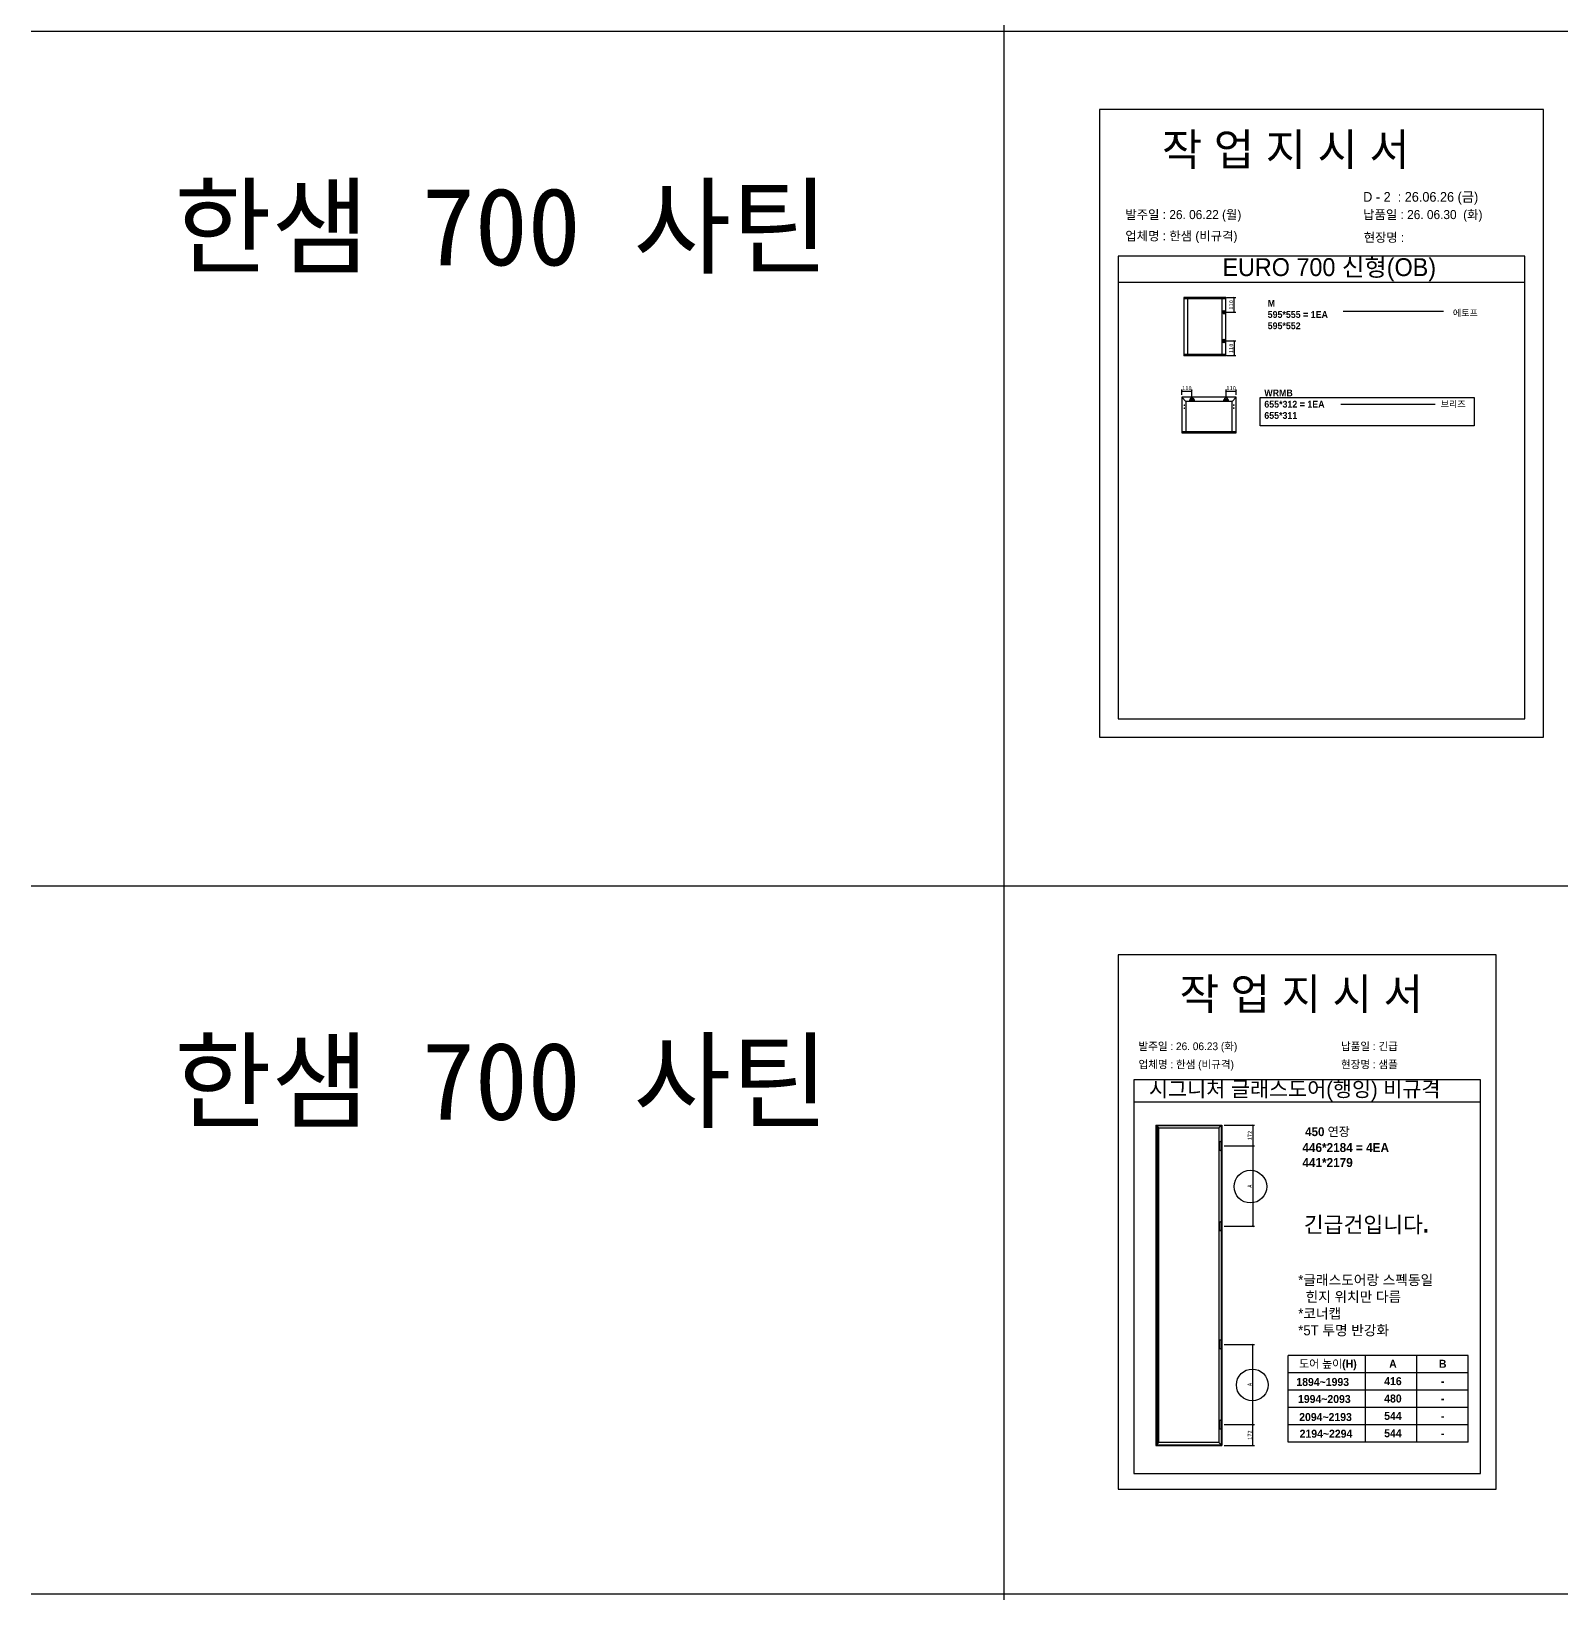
# Model space of a CAD drawing. Header units: millimetres. Extents: x -44117 to 256353, y -2095463 to 65325.
# Drawn here: x 104303 to 113737, y -1049997 to -1040366 of the extents above; entities that cross this region are included whole.
import ezdxf
from ezdxf.enums import TextEntityAlignment as Align

# ---------------------------------------------------------------- set-up
doc = ezdxf.new("R2010")
doc.units = ezdxf.units.MM
doc.header["$LTSCALE"] = 10
doc.layers.add('Layer1', color=7, linetype='Continuous', lineweight=70)
doc.layers.add('TEXT', color=3, linetype='Continuous')
doc.styles.add('MtX_Gulim', font='')
doc.styles.add('MtX_굴림_1', font='')
doc.styles.get('MtX_Gulim').set_extended_font_data('Gulim', bold=True)
doc.styles.get('MtX_굴림_1').set_extended_font_data('굴림', bold=True)
doc.dimstyles.new('ISO-25', dxfattribs={"dimtxt": 2.5, "dimasz": 2.5, "dimexe": 1, "dimexo": 1, "dimtad": 1, "dimtxsty": 'Standard', "dimblk": 'ARCHTICK', "dimcen": 2.5, "dimadec": 0, "dimazin": 0, "dimtfac": 1, "dimtmove": 0, "dimatfit": 3, "dimfxl": 0, "dimarcsym": 0})

# ---------------------------------------------------------------- blocks, each defined once
blk = doc.blocks.new('_ArchTick')
at = {"color": 0, "linetype": 'ByBlock', "const_width": 0.15}
blk.add_lwpolyline([(-0.5, -0.5), (0.5, 0.5)], dxfattribs=at)
blk = doc.blocks.new('*D7022')
at = {"color": 0, "lineweight": -2}
for p, q in [((111669.8, -1042006.8), (111727.2, -1042006.8)), ((111717.2, -1042097.9), (111717.2, -1042006.8)), ((111669.8, -1042097.9), (111727.2, -1042097.9))]:
    blk.add_line(p, q, dxfattribs=at)
at = {"layer": 'Defpoints', "color": 0}
for p in [(111654.8, -1042006.8), (111717.2, -1042006.8), (111654.8, -1042097.9)]:
    blk.add_point(p, dxfattribs=at)
at = {"color": 0, "lineweight": -2, "xscale": 10, "yscale": 10, "zscale": 10}
for p, rotation in [((111717.2, -1042006.8), 90), ((111717.2, -1042097.9), 270)]:
    blk.add_blockref('_ArchTick', p, dxfattribs=dict(at, rotation=rotation))
at = {"color": 0, "insert": (111698.5, -1042052.4), "char_height": 25, "attachment_point": 5, "rotation": 90}
blk.add_mtext('110', dxfattribs=at)
blk = doc.blocks.new('*D7023')
at = {"color": 0, "lineweight": -2}
for p, q in [((111669.8, -1042274.9), (111728.2, -1042274.9)), ((111718.2, -1042274.9), (111718.2, -1042365.3)), ((111669.8, -1042365.3), (111728.2, -1042365.3))]:
    blk.add_line(p, q, dxfattribs=at)
at = {"layer": 'Defpoints', "color": 0}
for p in [(111654.8, -1042274.9), (111654.8, -1042365.3), (111718.2, -1042365.3)]:
    blk.add_point(p, dxfattribs=at)
at = {"color": 0, "lineweight": -2, "xscale": 10, "yscale": 10, "zscale": 10}
for p, rotation in [((111718.2, -1042274.9), 90), ((111718.2, -1042365.3), 270)]:
    blk.add_blockref('_ArchTick', p, dxfattribs=dict(at, rotation=rotation))
at = {"color": 0, "insert": (111699.5, -1042320.1), "char_height": 25, "attachment_point": 5, "rotation": 90}
blk.add_mtext('110', dxfattribs=at)
blk = doc.blocks.new('*D7024')
at = {"color": 0, "lineweight": -2}
for p, q in [((111394.6, -1042607.3), (111394.6, -1042573.8)), ((111394.6, -1042583.8), (111457.5, -1042583.8)), ((111457.5, -1042619.7), (111457.5, -1042573.8))]:
    blk.add_line(p, q, dxfattribs=at)
at = {"layer": 'Defpoints', "color": 0}
for p in [(111457.5, -1042583.8), (111394.6, -1042622.3), (111457.5, -1042634.7)]:
    blk.add_point(p, dxfattribs=at)
at = {"color": 0, "lineweight": -2, "xscale": 10, "yscale": 10, "zscale": 10, "rotation": 180}
blk.add_blockref('_ArchTick', (111394.6, -1042583.8), dxfattribs=at)
at = {"color": 0, "lineweight": -2, "xscale": 10, "yscale": 10, "zscale": 10}
blk.add_blockref('_ArchTick', (111457.5, -1042583.8), dxfattribs=at)
at = {"color": 0, "insert": (111426, -1042565), "char_height": 25, "attachment_point": 5}
blk.add_mtext('110', dxfattribs=at)
blk = doc.blocks.new('*D7025')
at = {"color": 0, "lineweight": -2}
for p, q in [((111667.4, -1042619.7), (111667.4, -1042573.8)), ((111667.4, -1042583.8), (111730.3, -1042583.8)), ((111730.3, -1042607.3), (111730.3, -1042573.8))]:
    blk.add_line(p, q, dxfattribs=at)
at = {"layer": 'Defpoints', "color": 0}
for p in [(111730.3, -1042583.8), (111667.4, -1042634.7), (111730.3, -1042622.3)]:
    blk.add_point(p, dxfattribs=at)
at = {"color": 0, "lineweight": -2, "xscale": 10, "yscale": 10, "zscale": 10, "rotation": 180}
blk.add_blockref('_ArchTick', (111667.4, -1042583.8), dxfattribs=at)
at = {"color": 0, "lineweight": -2, "xscale": 10, "yscale": 10, "zscale": 10}
blk.add_blockref('_ArchTick', (111730.3, -1042583.8), dxfattribs=at)
at = {"color": 0, "insert": (111698.8, -1042565), "char_height": 25, "attachment_point": 5}
blk.add_mtext('110', dxfattribs=at)
blk = doc.blocks.new('*D7030')
at = {"color": 0, "lineweight": -2}
for p, q in [((111655.6, -1047237.1), (111842.2, -1047237.1)), ((111832.2, -1047237.1), (111832.2, -1047732)), ((111655.6, -1047732), (111842.2, -1047732))]:
    blk.add_line(p, q, dxfattribs=at)
at = {"layer": 'Defpoints', "color": 0}
for p in [(111640.6, -1047237.1), (111640.6, -1047732), (111832.2, -1047732)]:
    blk.add_point(p, dxfattribs=at)
at = {"color": 0, "lineweight": -2, "xscale": 10, "yscale": 10, "zscale": 10}
for p, rotation in [((111832.2, -1047237.1), 90), ((111832.2, -1047732), 270)]:
    blk.add_blockref('_ArchTick', p, dxfattribs=dict(at, rotation=rotation))
at = {"color": 0, "insert": (111813.4, -1047484.6), "char_height": 25, "attachment_point": 5, "rotation": 90}
blk.add_mtext('A', dxfattribs=at)
blk = doc.blocks.new('*D7031')
at = {"color": 0, "lineweight": -2}
for p, q in [((111655.6, -1047108.9), (111842.2, -1047108.9)), ((111832.2, -1047108.9), (111832.2, -1047237.1)), ((111655.6, -1047237.1), (111842.2, -1047237.1))]:
    blk.add_line(p, q, dxfattribs=at)
at = {"layer": 'Defpoints', "color": 0}
for p in [(111640.6, -1047108.9), (111640.6, -1047237.1), (111832.2, -1047237.1)]:
    blk.add_point(p, dxfattribs=at)
at = {"color": 0, "lineweight": -2, "xscale": 10, "yscale": 10, "zscale": 10}
for p, rotation in [((111832.2, -1047108.9), 90), ((111832.2, -1047237.1), 270)]:
    blk.add_blockref('_ArchTick', p, dxfattribs=dict(at, rotation=rotation))
at = {"color": 0, "insert": (111813.4, -1047173), "char_height": 25, "attachment_point": 5, "rotation": 90}
blk.add_mtext('172', dxfattribs=at)
blk = doc.blocks.new('*D7032')
at = {"color": 0, "lineweight": -2}
for p, q in [((111655.6, -1048459.8), (111842.2, -1048459.8)), ((111832.2, -1048954.7), (111832.2, -1048459.8)), ((111655.6, -1048954.7), (111842.2, -1048954.7))]:
    blk.add_line(p, q, dxfattribs=at)
at = {"layer": 'Defpoints', "color": 0}
for p in [(111640.6, -1048459.8), (111832.2, -1048459.8), (111640.6, -1048954.7)]:
    blk.add_point(p, dxfattribs=at)
at = {"color": 0, "lineweight": -2, "xscale": 10, "yscale": 10, "zscale": 10}
for p, rotation in [((111832.2, -1048459.8), 90), ((111832.2, -1048954.7), 270)]:
    blk.add_blockref('_ArchTick', p, dxfattribs=dict(at, rotation=rotation))
at = {"color": 0, "insert": (111813.4, -1048707.3), "char_height": 25, "attachment_point": 5, "rotation": 90}
blk.add_mtext('A', dxfattribs=at)
blk = doc.blocks.new('*D7033')
at = {"color": 0, "lineweight": -2}
for p, q in [((111655.6, -1048954.7), (111842.2, -1048954.7)), ((111832.2, -1049083), (111832.2, -1048954.7)), ((111655.6, -1049083), (111842.2, -1049083))]:
    blk.add_line(p, q, dxfattribs=at)
at = {"layer": 'Defpoints', "color": 0}
for p in [(111640.6, -1048954.7), (111832.2, -1048954.7), (111640.6, -1049083)]:
    blk.add_point(p, dxfattribs=at)
at = {"color": 0, "lineweight": -2, "xscale": 10, "yscale": 10, "zscale": 10}
for p, rotation in [((111832.2, -1048954.7), 90), ((111832.2, -1049083), 270)]:
    blk.add_blockref('_ArchTick', p, dxfattribs=dict(at, rotation=rotation))
at = {"color": 0, "insert": (111813.4, -1049018.9), "char_height": 25, "attachment_point": 5, "rotation": 90}
blk.add_mtext('172', dxfattribs=at)

msp = doc.modelspace()

# ---------------------------------------------------------------- linework, layer by layer
at = {"color": 1}
for p, q in [((104302.82932, -1040365.55011), (196571.97618, -1040365.55011)), ((104302.82932, -1040365.55011), (196571.97618, -1040365.55011)), ((104302.82932, -1040365.55011), (196571.97618, -1040365.55011)), ((104302.82932, -1040365.55011), (196571.97618, -1040365.55011)), ((104302.82932, -1040365.55011), (196571.97618, -1040365.55011)), ((104302.82932, -1040365.55011), (196571.97618, -1040365.55011)), ((104302.82932, -1040365.55011), (196571.97618, -1040365.55011)), ((104302.82932, -1040365.55011), (196571.97618, -1040365.55011)), ((104302.82932, -1040365.55011), (196571.97618, -1040365.55011)), ((104302.82932, -1040365.55011), (196571.97618, -1040365.55011)), ((104302.82932, -1045632.70649), (196571.97618, -1045632.70649)), ((104302.82932, -1045632.70649), (196571.97618, -1045632.70649)), ((104302.82932, -1045632.70649), (196571.97618, -1045632.70649)), ((104302.82932, -1045632.70649), (196571.97618, -1045632.70649)), ((104302.82932, -1045632.70649), (196571.97618, -1045632.70649)), ((104302.82932, -1045632.70649), (196571.97618, -1045632.70649)), ((104302.82932, -1045632.70649), (196571.97618, -1045632.70649)), ((104302.82932, -1045632.70649), (196571.97618, -1045632.70649)), ((104302.82932, -1045632.70649), (196571.97618, -1045632.70649)), ((104302.82932, -1045632.70649), (196571.97618, -1045632.70649)), ((104302.82932, -1049997.16342), (196571.97618, -1049997.16342)), ((104302.82932, -1049997.16342), (196571.97618, -1049997.16342)), ((104302.82932, -1049997.16342), (196571.97618, -1049997.16342)), ((104302.82932, -1049997.16342), (196571.97618, -1049997.16342)), ((104302.82932, -1049997.16342), (196571.97618, -1049997.16342)), ((104302.82932, -1049997.16342), (196571.97618, -1049997.16342)), ((104302.82932, -1049997.16342), (196571.97618, -1049997.16342)), ((104302.82932, -1049997.16342), (196571.97618, -1049997.16342)), ((104302.82932, -1049997.16342), (196571.97618, -1049997.16342)), ((104302.82932, -1049997.16342), (196571.97618, -1049997.16342))]:
    msp.add_line(p, q, dxfattribs=at)
for p, q in [((113509.93862, -1041751.53926), (111001.55496, -1041751.53926)), ((113509.93862, -1041914.42132), (111001.55496, -1041914.42132)), ((111407.84751, -1042007.10556), (111407.84751, -1042365.08893)), ((111665.95373, -1042007.56913), (111407.84751, -1042007.56913)), ((111665.95373, -1042014.57428), (111407.84751, -1042014.57428)), ((111665.69619, -1042006.84802), (111408.10505, -1042006.84802)), ((111430.76875, -1042014.05919), (111430.76875, -1042357.62022)), ((111642.77495, -1042357.62022), (111642.77495, -1042014.57428)), ((111664.66602, -1042014.57428), (111664.66602, -1042006.84802)), ((111665.95373, -1042365.08893), (111665.95373, -1042007.10556)), ((111665.95373, -1042357.62022), (111407.84751, -1042357.62022)), ((111665.95373, -1042364.62536), (111407.84751, -1042364.62536)), ((111665.69619, -1042365.34648), (111408.10505, -1042365.34648)), ((111409.13522, -1042365.34648), (111409.13522, -1042357.62022)), ((111664.66602, -1042357.62022), (111664.66602, -1042365.34648)), ((111419.99233, -1042647.95888), (111394.42079, -1042622.09907)), ((111730.25617, -1042622.01464), (111394.62463, -1042622.01464)), ((111457.46734, -1042650.42222), (111457.46734, -1042618.97476)), ((111667.41347, -1042650.42222), (111667.41347, -1042618.97476)), ((111704.88847, -1042647.95888), (111730.46001, -1042622.09907)), ((111394.33636, -1042622.30291), (111394.33636, -1042840.81104)), ((111407.30849, -1042670.44388), (111413.07387, -1042670.44388)), ((111407.30849, -1042688.89312), (111413.07387, -1042688.89312)), ((111410.19118, -1042667.56119), (111410.19118, -1042673.32658)), ((111410.19118, -1042686.01043), (111410.19118, -1042691.77581)), ((111419.99233, -1042647.95888), (111419.99233, -1042833.02777)), ((111704.88847, -1042647.95888), (111419.99233, -1042647.95888)), ((111473.19108, -1042634.69849), (111441.74361, -1042634.69849)), ((111446.80138, -1042640.46388), (111442.18907, -1042640.46388)), ((111444.49523, -1042638.15772), (111444.49523, -1042642.77003)), ((111472.74562, -1042640.46388), (111468.13331, -1042640.46388)), ((111470.43946, -1042638.15772), (111470.43946, -1042642.77003)), ((111651.68973, -1042634.69849), (111683.1372, -1042634.69849)), ((111656.7475, -1042640.46388), (111652.1352, -1042640.46388)), ((111654.44135, -1042638.15772), (111654.44135, -1042642.77003)), ((111682.69174, -1042640.46388), (111678.07943, -1042640.46388)), ((111680.38559, -1042638.15772), (111680.38559, -1042642.77003)), ((111704.88847, -1042832.45123), (111704.88847, -1042647.95888)), ((111717.57233, -1042670.44388), (111711.80694, -1042670.44388)), ((111717.57233, -1042688.89312), (111711.80694, -1042688.89312)), ((111714.68963, -1042667.56119), (111714.68963, -1042673.32658)), ((111714.68963, -1042686.01043), (111714.68963, -1042691.77581)), ((111730.54444, -1042840.81104), (111730.54444, -1042622.30291)), ((111394.33636, -1042832.45123), (111730.54444, -1042832.45123)), ((111394.33636, -1042840.29216), (111730.25617, -1042840.29216)), ((111394.62463, -1042841.09931), (111730.25617, -1042841.09931)), ((111395.77771, -1042832.45123), (111395.77771, -1042841.09931)), ((111729.10309, -1042841.09931), (111729.10309, -1042832.45123)), ((113235.29227, -1046828.28626), (111099.59242, -1046828.28626)), ((113235.29227, -1046966.96807), (111099.59242, -1046966.96807)), ((111234.84213, -1047108.87188), (111234.84213, -1049083.00242)), ((111234.84213, -1047108.87188), (111640.58509, -1047108.87188)), ((111234.84213, -1047108.87188), (111252.12714, -1047126.15689)), ((111234.84213, -1047108.87188), (111243.02977, -1047108.87188)), ((111243.02977, -1047108.87188), (111243.02977, -1049083.00242)), ((111623.30007, -1047126.15689), (111640.58509, -1047108.87188)), ((111640.58509, -1047108.87188), (111640.58509, -1049083.00242)), ((112050.70361, -1049062.66926), (112050.70361, -1048527.63468)), ((113160.03382, -1048527.63468), (112050.70361, -1048527.63468)), ((112527.19909, -1049062.66926), (112527.19909, -1048527.63468)), ((112843.61645, -1049062.66926), (112843.61645, -1048527.63468)), ((113160.03382, -1049062.66926), (113160.03382, -1048527.63468)), ((113160.03382, -1048634.6416), (112050.70361, -1048634.6416)), ((113160.03382, -1048741.64851), (112050.70361, -1048741.64851)), ((113160.03382, -1048848.65543), (112050.70361, -1048848.65543)), ((113160.03382, -1048955.66234), (112050.70361, -1048955.66234)), ((111252.12714, -1049065.7174), (111234.84213, -1049083.00242)), ((111623.30007, -1049065.7174), (111640.58509, -1049083.00242)), ((113160.03382, -1049062.66926), (112050.70361, -1049062.66926)), ((111234.84213, -1049083.00242), (111640.58509, -1049083.00242))]:
    msp.add_line(p, q)
at = {"linetype": 'Continuous'}
for p, q in [((111252.12714, -1049065.7174), (111252.12714, -1047126.15689)), ((111252.12714, -1047126.15689), (111623.30007, -1047126.15689)), ((111623.30007, -1047126.15689), (111623.30007, -1049065.7174)), ((111623.30007, -1049065.7174), (111252.12714, -1049065.7174))]:
    msp.add_line(p, q, dxfattribs=at)
at = {"color": 1}
for p in [(110300.49669, 21924.9366), (110300.49669, 14161.07811), (110300.49669, 18584.38997), (110300.49669, 10820.53148), (110300.49669, 18627.87121), (110300.49669, 10864.01272), (110300.49669, 15287.32457), (110300.49669, 7523.46608), (110300.49669, 3746.75115), (110300.49669, 21924.9366), (110300.49669, 14161.07811), (110300.49669, 18584.38997), (110300.49669, 10820.53148), (110300.49669, 18627.87121), (110300.49669, 10864.01272), (110300.49669, 15287.32457), (110300.49669, 7523.46608), (110300.49669, 3746.75115), (110300.49669, 21924.9366), (110300.49669, 14161.07811), (110300.49669, 18584.38997), (110300.49669, 10820.53148), (110300.49669, 18627.87121), (110300.49669, 10864.01272), (110300.49669, 15287.32457), (110300.49669, 7523.46608), (110300.49669, 3746.75115), (110300.49669, 21924.9366), (110300.49669, 14161.07811), (110300.49669, 18584.38997), (110300.49669, 10820.53148), (110300.49669, 18627.87121), (110300.49669, 10864.01272), (110300.49669, 15287.32457), (110300.49669, 7523.46608), (110300.49669, 3746.75115), (110300.49669, 21924.9366), (110300.49669, 14161.07811), (110300.49669, 18584.38997), (110300.49669, 10820.53148), (110300.49669, 18627.87121), (110300.49669, 10864.01272), (110300.49669, 15287.32457), (110300.49669, 7523.46608), (110300.49669, 3746.75115), (110300.49669, 21924.9366), (110300.49669, 14161.07811), (110300.49669, 18584.38997), (110300.49669, 10820.53148), (110300.49669, 18627.87121), (110300.49669, 10864.01272), (110300.49669, 15287.32457), (110300.49669, 7523.46608), (110300.49669, 3746.75115), (110300.49669, 21924.9366), (110300.49669, 14161.07811), (110300.49669, 18584.38997), (110300.49669, 10820.53148), (110300.49669, 18627.87121), (110300.49669, 10864.01272), (110300.49669, 15287.32457), (110300.49669, 7523.46608), (110300.49669, 3746.75115), (110300.49669, 21924.9366), (110300.49669, 14161.07811), (110300.49669, 18584.38997), (110300.49669, 10820.53148), (110300.49669, 18627.87121), (110300.49669, 10864.01272), (110300.49669, 15287.32457), (110300.49669, 7523.46608), (110300.49669, 3746.75115), (110300.49669, 21924.9366), (110300.49669, 14161.07811), (110300.49669, 18584.38997), (110300.49669, 10820.53148), (110300.49669, 18627.87121), (110300.49669, 10864.01272), (110300.49669, 15287.32457), (110300.49669, 7523.46608), (110300.49669, 3746.75115), (110300.49669, 21924.9366), (110300.49669, 14161.07811), (110300.49669, 18584.38997), (110300.49669, 10820.53148), (110300.49669, 18627.87121), (110300.49669, 10864.01272), (110300.49669, 15287.32457), (110300.49669, 7523.46608), (110300.49669, 3746.75115), (110300.49669, 12702.87182), (110300.49669, 4939.01333), (110300.49669, 9362.32519), (110300.49669, 1598.4667), (110300.49669, 9405.80642), (110300.49669, 1641.94794), (110300.49669, 6065.25979), (110300.49669, -1698.5987), (110300.49669, -5475.31363), (110300.49669, 12702.87182), (110300.49669, 4939.01333), (110300.49669, 9362.32519), (110300.49669, 1598.4667), (110300.49669, 9405.80642), (110300.49669, 1641.94794), (110300.49669, 6065.25979), (110300.49669, -1698.5987), (110300.49669, -5475.31363), (110300.49669, 12702.87182), (110300.49669, 4939.01333), (110300.49669, 9362.32519), (110300.49669, 1598.4667), (110300.49669, 9405.80642), (110300.49669, 1641.94794), (110300.49669, 6065.25979), (110300.49669, -1698.5987), (110300.49669, -5475.31363), (110300.49669, 12702.87182), (110300.49669, 4939.01333), (110300.49669, 9362.32519), (110300.49669, 1598.4667), (110300.49669, 9405.80642), (110300.49669, 1641.94794), (110300.49669, 6065.25979), (110300.49669, -1698.5987), (110300.49669, -5475.31363), (110300.49669, 12702.87182), (110300.49669, 4939.01333), (110300.49669, 9362.32519), (110300.49669, 1598.4667), (110300.49669, 9405.80642), (110300.49669, 1641.94794), (110300.49669, 6065.25979), (110300.49669, -1698.5987), (110300.49669, -5475.31363)]:
    msp.add_xline(p, (0, 1), dxfattribs=at)
for points in [[(110887.53752, -1044717.34505), (113623.95606, -1044717.34505), (113623.95606, -1040847.26741), (110887.53752, -1040847.26741)], [(111878.5832, -1042624.06362), (113196.5183, -1042624.06362), (113196.5183, -1042798.49621), (111878.5832, -1042798.49621)], [(111002.51516, -1049353.44662), (113332.36954, -1049353.44662), (113332.36954, -1046058.36685), (111002.51516, -1046058.36685)], [(111237.57134, -1047111.60109), (111637.85587, -1047111.60109), (111637.85587, -1049080.2732), (111237.57134, -1049080.2732)]]:
    msp.add_lwpolyline(points, close=True)
for points in [[(111001.55496, -1041751.53926), (111001.55496, -1044603.32761), (113509.93862, -1044603.32761), (113509.93862, -1041751.53926)], [(112388.89061, -1042091.06684), (113006.9229, -1042091.06684)], [(112375.81786, -1042665.30903), (112956.04433, -1042665.30903)], [(111099.59242, -1046828.28626), (111099.59242, -1049256.36935), (113235.29227, -1049256.36935), (113235.29227, -1046828.28626)]]:
    msp.add_lwpolyline(points)
at = {"linetype": 'Continuous'}
for points in [[(111634.20238, -1047263.95226), (111634.20238, -1047263.95226, 0.4142135624), (111640.58509, -1047257.56955), (111640.58509, -1047216.7202, 0.4142135624), (111634.20238, -1047210.33749), (111634.20238, -1047210.33749, 0.4142135624), (111627.81967, -1047216.7202), (111627.81967, -1047257.56955, 0.4142135624)], [(111634.20238, -1047758.8495), (111634.20238, -1047758.8495, 0.4142135624), (111640.58509, -1047752.46679), (111640.58509, -1047711.61744, 0.4142135624), (111634.20238, -1047705.23473), (111634.20238, -1047705.23473, 0.4142135624), (111627.81967, -1047711.61744), (111627.81967, -1047752.46679, 0.4142135624)], [(111634.20238, -1048486.63956), (111634.20238, -1048486.63956, 0.4142135624), (111640.58509, -1048480.25685), (111640.58509, -1048439.4075, 0.4142135624), (111634.20238, -1048433.02479), (111634.20238, -1048433.02479, 0.4142135624), (111627.81967, -1048439.4075), (111627.81967, -1048480.25685, 0.4142135624)], [(111634.20238, -1048981.5368), (111634.20238, -1048981.5368, 0.4142135624), (111640.58509, -1048975.15409), (111640.58509, -1048934.30474, 0.4142135624), (111634.20238, -1048927.92203), (111634.20238, -1048927.92203, 0.4142135624), (111627.81967, -1048934.30474), (111627.81967, -1048975.15409, 0.4142135624)]]:
    msp.add_lwpolyline(points, format="xyb", close=True, dxfattribs=at)
for centre, radius in [((111410.19118, -1042670.44388), 0.86481), ((111410.19118, -1042688.89312), 0.86481), ((111444.49523, -1042640.46388), 0.92246), ((111457.46734, -1042634.69849), 10.08943), ((111470.43946, -1042640.46388), 0.92246), ((111654.44135, -1042640.46388), 0.92246), ((111667.41347, -1042634.69849), 10.08943), ((111680.38559, -1042640.46388), 0.92246), ((111714.68963, -1042670.44388), 0.86481), ((111714.68963, -1042688.89312), 0.86481)]:
    msp.add_circle(centre, radius)
at = {"color": 1}
for centre, radius in [((111817.60747, -1047487.569), 100.68047), ((111828.79419, -1048709.71806), 97.88379)]:
    msp.add_circle(centre, radius, dxfattribs=at)
for centre, radius, start, end in [((111665.69619, -1042007.10556), 0.25754, 0, 90), ((111408.10505, -1042365.08894), 0.25754, 180, 270), ((111665.69619, -1042365.08894), 0.25754, 270, 0), ((111394.62463, -1042622.30291), 0.28827, 90, 180), ((111730.25617, -1042622.30291), 0.28827, 0, 90), ((111394.62463, -1042840.81104), 0.28827, 180, 270), ((111730.25617, -1042840.81104), 0.28827, 270, 0)]:
    msp.add_arc(centre, radius, start, end)
at = {"layer": 'Layer1'}
for p, q in [((111654.8149, -1042088.39071), (111654.8149, -1042107.37472)), ((111654.8149, -1042284.37347), (111654.8149, -1042265.38947))]:
    msp.add_line(p, q, dxfattribs=at)
for points in [[(111664.3069, -1042097.88271), (111645.32289, -1042097.88271)], [(111664.3069, -1042274.88147), (111645.32289, -1042274.88147)]]:
    msp.add_lwpolyline(points, close=True, dxfattribs=at)
for centre in [(111654.8149, -1042097.88271), (111654.8149, -1042274.88147)]:
    msp.add_circle(centre, 6.328, dxfattribs=at)

# ---------------------------------------------------------------- texts
at = {"linetype": 'Continuous', "style": 'MtX_Gulim'}
for s, height, p in [('450 연장', 54.462097, (112154.88597, -1047176.2105)), ('긴급건입니다.', 97.479881, (112146.82108, -1047770.36737))]:
    msp.add_text(s, height=height, dxfattribs=at).set_placement(p)
at = {"style": 'MtX_굴림_1'}
for s, height, p in [('도어 높이(H)', 49.342521, (112295.30289, -1048604.38275)), ('A', 49.34252, (112696.02266, -1048604.38275)), ('B', 49.34252, (113002.78366, -1048604.38275)), ('-', 49.34252, (113002.78366, -1048711.38966)), ('-', 49.34252, (113002.78366, -1048818.39658)), ('-', 49.34252, (113002.78366, -1048925.40349)), ('-', 49.34252, (113002.78366, -1049032.41041))]:
    msp.add_text(s, height=height, dxfattribs=at).set_placement(p, align=Align.CENTER)
at = {"color": 1, "style": 'MtX_굴림_1'}
for s, p in [('416', (112696.02266, -1048711.38966)), ('480', (112696.02266, -1048818.39658)), ('544', (112696.02266, -1048925.40349)), ('544', (112696.02266, -1049032.41041))]:
    msp.add_text(s, height=49.342521, dxfattribs=at).set_placement(p, align=Align.CENTER)
at = {"attachment_point": 1}
for s, width, gutter_width, heights, insert, char_height in [('{\\fGulim|b0|i0|c129|p50;작 업 지 시 서}', 4666.4485321, 17.63682, [-219.88959], (111272.24557, -1040995.58734), 197.5323919), ('{\\f굴림|b0|i0|c129|p50;한샘} 700 {\\f굴림|b0|i0|c129|p50;사틴}', 5072.1082947, 2395.6482, [-533.35869], (105182.75576, -1041329.0848), 479.1296392), ('{\\f굴림|b0|i0|c129|p50;한샘} 700 {\\f굴림|b0|i0|c129|p50;사틴}', 5072.1082947, 2395.6482, [-533.35869], (105182.75576, -1041329.0848), 479.1296392), ('{\\f굴림|b0|i0|c129|p50;한샘} 700 {\\f굴림|b0|i0|c129|p50;사틴}', 5072.1082947, 2395.6482, [-533.35869], (105182.75576, -1041329.0848), 479.1296392), ('{\\f굴림|b0|i0|c129|p50;한샘} 700 {\\f굴림|b0|i0|c129|p50;사틴}', 5072.1082947, 2395.6482, [-533.35869], (105182.75576, -1041329.0848), 479.1296392), ('{\\f굴림|b0|i0|c129|p50;한샘} 700 {\\f굴림|b0|i0|c129|p50;사틴}', 5072.1082947, 2395.6482, [-533.35869], (105182.75576, -1041329.0848), 479.1296392), ('\\pt11;{\\fGulim|b0|i0|c129|p50;발주일 : 26. 06.22 (월)}', 5387.0305146, 20.36026, [56.20102], (111046.50593, -1041467.65736), 55.8685452), ('{\\fGulim|b0|i0|c129|p50;납품일 : 26. 06.30  (화)}', 5387.0305146, 20.36026, [57.15569], (112512.40857, -1041467.65736), 55.8685452), ('{\\fGulim|b0|i0|c129|p50;업체명 : 한샘 (비규격)}', 5387.0305146, 20.36026, [58.82126], (111046.50593, -1041599.0318), 55.8685452), ('{\\fGulim|b0|i0|c129|p50;현장명 :  }', 5350.1178156, 20.22075, [61.9135], (112516.3066, -1041608.40121), 55.485726), ('{\\fGulim|b0|i0|c129|p50;EURO 700 신형(OB)}', 2601.342149, 9.83176, [-138.56106], (111645.02026, -1041764.56441), 110.1157193), ('{\\f굴림|b1|i0|c129|p50;M\\P595*555 = 1EA\\P\\C1;595*552', 12604.7778903, 162.10861, [1985.81544], (111924.07556, -1042021.35799), 41.6850715), ('{\\f굴림|b1|i0|c129|p50;에토프}', 12072.7918459, 155.2668, [-44.41475], (113065.52229, -1042082.26945), 39.9257485), ('{\\f굴림|b1|i0|c129|p50;WRMB\\P655*312 = 1EA\\P\\C1;655*311}', 12604.7778903, 162.10861, [-182.06892], (111903.21707, -1042574.19094), 41.6850715), ('{\\f굴림|b1|i0|c129|p50;브리즈}', 12072.7918459, 155.2668, [-44.36194], (112990.06475, -1042644.25561), 39.9257485), ('{\\fGulim|b0|i0|c129|p50;작 업 지 시 서}', 4586.6509344, 17.33523, [-216.12941], (111380.84829, -1046202.8213), 194.1545318), ('{\\f굴림|b0|i0|c129|p50;한샘} 700 {\\f굴림|b0|i0|c129|p50;사틴}', 5072.1082947, 2395.6482, [-533.35869], (105182.75576, -1046596.24119), 479.1296392), ('{\\f굴림|b0|i0|c129|p50;한샘} 700 {\\f굴림|b0|i0|c129|p50;사틴}', 5072.1082947, 2395.6482, [-533.35869], (105182.75576, -1046596.24119), 479.1296392), ('{\\f굴림|b0|i0|c129|p50;한샘} 700 {\\f굴림|b0|i0|c129|p50;사틴}', 5072.1082947, 2395.6482, [-533.35869], (105182.75576, -1046596.24119), 479.1296392), ('{\\f굴림|b0|i0|c129|p50;한샘} 700 {\\f굴림|b0|i0|c129|p50;사틴}', 5072.1082947, 2395.6482, [-533.35869], (105182.75576, -1046596.24119), 479.1296392), ('{\\f굴림|b0|i0|c129|p50;한샘} 700 {\\f굴림|b0|i0|c129|p50;사틴}', 5072.1082947, 2395.6482, [-533.35869], (105182.75576, -1046596.24119), 479.1296392), ('\\pt11;{\\fGulim|b0|i0|c129|p50;발주일 : 26. 06.23 (화)}', 4586.6509344, 17.33523, [47.85094], (111127.84486, -1046598.6561), 47.5678603), ('{\\fGulim|b0|i0|c129|p50;납품일 : 긴급}', 4586.6509344, 17.33523, [48.66377], (112375.9506, -1046598.6561), 47.5678603), ('{\\fGulim|b0|i0|c129|p50;업체명 : 한샘 (비규격)}', 4586.6509344, 17.33523, [50.08187], (111127.84486, -1046710.51155), 47.5678603), ('{\\fGulim|b0|i0|c129|p50;현장명 : 샘플}', 4586.6509344, 17.33523, [-53.07838], (112375.9506, -1046710.51155), 47.5678603), ('{\\fGulim|b0|i0|c129|p50;시그니처 글래스도어\\C1;(행잉)\\C256; 비규격}', 2214.8470045, 8.371, [-117.97431], (111192.2218, -1046839.07877), 93.7552452), ('{\\f굴림|b1|i0|c129|p50;446*2184 = 4EA\\P\\C1;441*2179}', 16742.7660593, 215.32681, [-149.3372], (112138.14365, -1047218.97564), 55.36975), ('{\\fGulim|b0|i0|c129|p50;*글래스도어랑 스펙동일\\P  힌지 위치만 다름\\P*코너캡\\P*5T 투명 반강화}', 1464.2001264, 5.53394, [-387.56133], (112112.22253, -1048032.16083), 61.9801014)]:
    msp.add_mtext_dynamic_manual_height_columns(s, width=width, gutter_width=gutter_width, heights=heights, dxfattribs=dict(at, insert=insert, char_height=char_height))
at = {"color": 1, "insert": (112512.72303, -1041356.59849), "char_height": 59.7264419, "attachment_point": 1}
msp.add_mtext_dynamic_manual_height_columns('{\\fGulim|b0|i0|c129|p50;D - 2  : 26.06.26 (금)}', width=5759.0217184, gutter_width=21.7662, heights=[61.10247], dxfattribs=at)
at = {"layer": 'TEXT', "color": 1, "linetype": 'Continuous', "style": 'MtX_굴림_1'}
for s, p in [('1894~1993', (112100.89283, -1048716.23685)), ('1994~2093', (112110.92373, -1048821.39843)), ('2094~2193', (112118.12007, -1048932.49055)), ('2194~2294', (112120.9583, -1049035.34695))]:
    msp.add_text(s, height=49.327186, dxfattribs=at).set_placement(p)

# ---------------------------------------------------------------- dimensions: what is measured, and where the dimension line sits
for base, p1, p2, text, override, picture, middle in [((111717.23537, -1042006.84802), (111654.8149, -1042097.88271), (111654.8149, -1042006.84802), '110', {"dimscale": 10, "dimasz": 1, "dimexo": 1.5, "dimtxsty": 'Standard'}, '*D7022', (111698.48537, -1042052.36536)), ((111718.23373, -1042365.34648), (111654.8149, -1042274.88147), (111654.8149, -1042365.34648), '110', {"dimscale": 10, "dimasz": 1, "dimexo": 1.5, "dimtxsty": 'Standard'}, '*D7023', (111699.48373, -1042320.11398)), ((111832.15831, -1047237.14488), (111640.58509, -1047108.87188), (111640.58509, -1047237.14488), '172', {"dimscale": 10, "dimasz": 1, "dimexo": 1.5}, '*D7031', (111813.40831, -1047173.00838)), ((111832.15831, -1047732.04212), (111640.58509, -1047237.14488), (111640.58509, -1047732.04212), 'A', {"dimscale": 10, "dimasz": 1, "dimexo": 1.5, "dimtxsty": 'Standard'}, '*D7030', (111813.40831, -1047484.5935)), ((111832.15831, -1048459.83218), (111640.58509, -1048954.72942), (111640.58509, -1048459.83218), 'A', {"dimscale": 10, "dimasz": 1, "dimexo": 1.5, "dimtxsty": 'Standard'}, '*D7032', (111813.40831, -1048707.2808)), ((111832.15831, -1048954.72942), (111640.58509, -1049083.00242), (111640.58509, -1048954.72942), '172', {"dimscale": 10, "dimasz": 1, "dimexo": 1.5}, '*D7033', (111813.40831, -1049018.86592))]:
    dim = msp.add_linear_dim(base=base, p1=p1, p2=p2, angle=90, text=text, dimstyle='ISO-25', override=override)
    dim.commit()
    dim.dimension.update_dxf_attribs({"geometry": picture, "text_midpoint": middle})
for base, p1, p2, picture, middle in [((111457.46735, -1042583.75149), (111394.62463, -1042622.30291), (111457.46735, -1042634.69849), '*D7024', (111426.04599, -1042565.00149)), ((111730.25617, -1042583.75149), (111667.41346, -1042634.69849), (111730.25617, -1042622.30291), '*D7025', (111698.83482, -1042565.00149))]:
    dim = msp.add_linear_dim(base=base, p1=p1, p2=p2, text='110', dimstyle='ISO-25', override={"dimscale": 10, "dimasz": 1, "dimexo": 1.5, "dimtxsty": 'Standard'})
    dim.commit()
    dim.dimension.update_dxf_attribs({"geometry": picture, "text_midpoint": middle})

doc.saveas('drawing.dxf')
